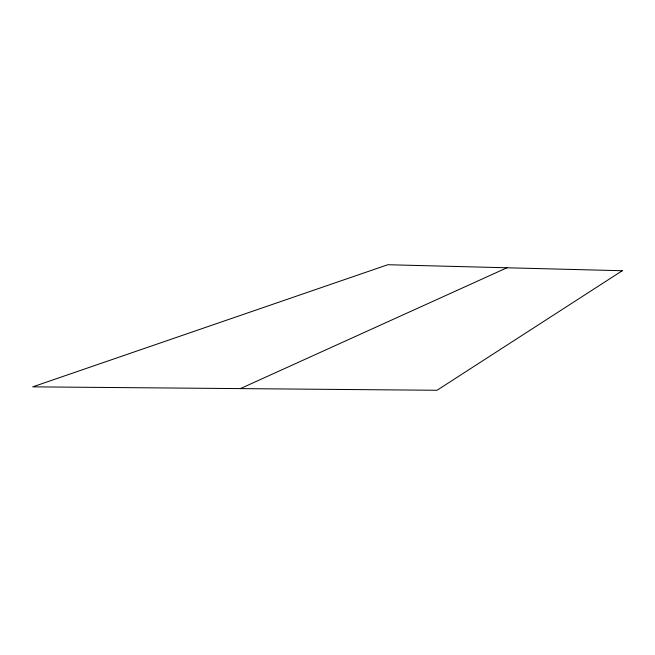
<?xml version="1.0" encoding="UTF-8"?>
<svg xmlns="http://www.w3.org/2000/svg" width="655" height="655" viewBox="0 0 655 655"><rect width="100%" height="100%" fill="white"/><g stroke="black" fill="none" stroke-linecap="round" stroke-linejoin="round"><path stroke-width="0.98" d="M240.377 388.611L506.954 267.78M622.25 270.736L437.016 390.274L32.75 386.843L387.817 264.726L622.25 270.736"/></g></svg>
